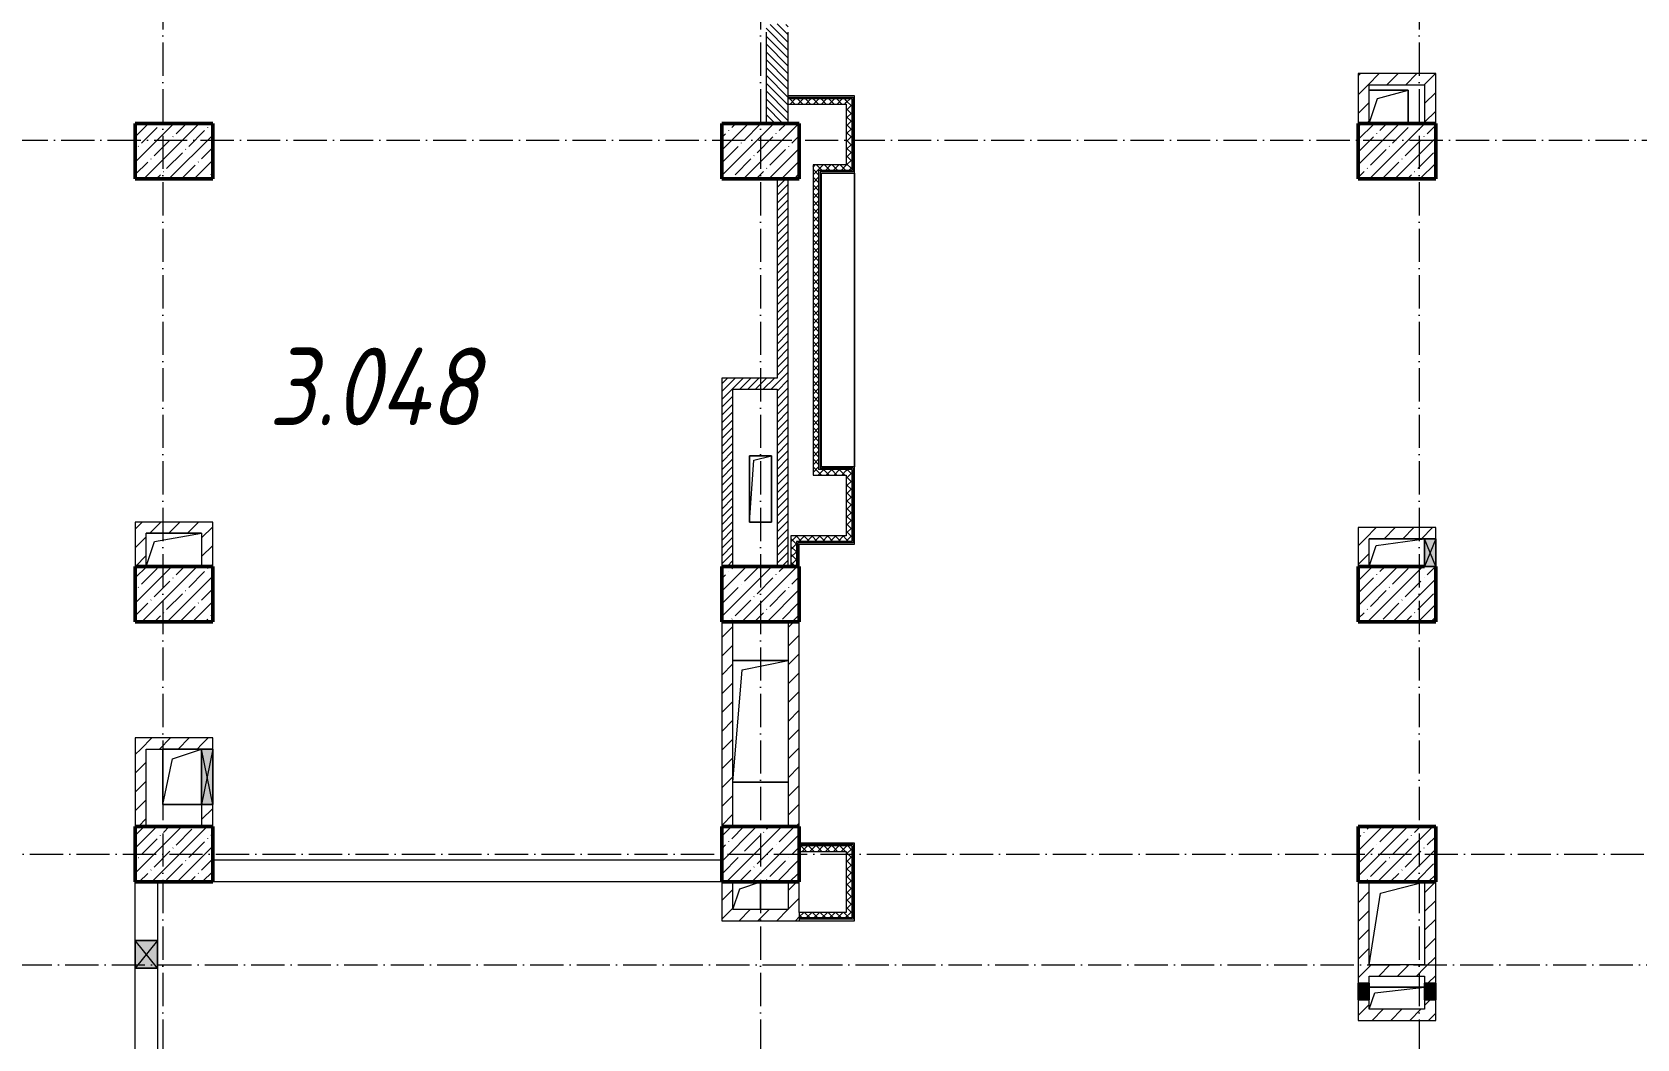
# Model space of a CAD drawing. Header units: millimetres. Extents: x -12989 to 629078, y -109036 to 555275.
# Drawn here: x 360339 to 374839, y -12950 to -3857 of the extents above; entities that cross this region are included whole.
import ezdxf

# ---------------------------------------------------------------- set-up
doc = ezdxf.new("R2010")
doc.units = ezdxf.units.MM
doc.linetypes.add('50_200_ШТРИХ_1Т_ш5_п1_п1_', pattern=[700, 500, -100, 0, -100])
for name, color, linetype, lineweight in [('4 -стяжа', 7, 'Continuous', 30), ('A-DETL-GENF-OTLN', 7, 'Continuous', 9), ('A-FLOR-____-OTLN', 7, 'Continuous', 9), ('A-GENM-____-OTLN', 7, 'Continuous', 9), ('A-GLAZ-____-OTLN', 7, 'Continuous', 9), ('A-WALL-____-MCUT', 7, 'Continuous', 13), ('A-WALL-____-MCUT-1', 7, 'Continuous', 9), ('A-WALL-____-PATT-1', 7, 'Continuous', 9), ('A-WALL-FNSH-MCUT-1', 7, 'Continuous', 9), ('I-WALL-____-OTLN', 7, 'Continuous', 9), ('S-COLS-____-MCUT', 7, 'Continuous', 50), ('S-COLS-____-OTLN', 7, 'Continuous', 9), ('S-GRID-____-OTLN-1', 7, '50_200_ШТРИХ_1Т_ш5_п1_п1_', 9), ('Марки помещений', 7, 'Continuous', 9)]:
    doc.layers.add(name, color=color, linetype=linetype, lineweight=lineweight)
doc.layers.add('A-WALL-____-PATT-3', color=9, linetype='Continuous', lineweight=9, true_color=0x808080)
doc.layers.get('4 -стяжа').off()
doc.styles.add('ISOCPEUR_I_2', font='isocpeui.ttf', dxfattribs={"width": 0.85, "height": 2.3})
pattern_1 = [(45, (283770.71, -86863.46), (-84.85281, 84.85281), [])]
pattern_2 = [(45, (283770.707, -86863.456), (-35.35534, 35.35534), [])]
pattern_3 = [(45, (283770.707, -86863.456), (-35.35534, 35.35534), []), (135, (283770.707, -86863.456), (-35.35534, -35.35534), [])]

# ---------------------------------------------------------------- blocks, each defined once
blk = doc.blocks.new('BSC_Колонна _Прямоугольная - 500х700-V134-АР1_План отверстий 3 этажа в осях 1-64_Ю-ЯЯ')
at = {"layer": 'S-COLS-____-OTLN'}
h = blk.add_hatch(dxfattribs=at)
h.set_pattern_fill('FP_139', color=256, style=0, pattern_type=2)
h.set_pattern_definition([(315, (-75581.04, 77850), (114.04925, 114.04925), []), (315, (-75581.04, 77735.95), (114.04925, 114.04925), [201.613, -40.323, 3.353, -36.97])])
h.paths.add_polyline_path([(-250, 350), (-250, -350), (250, -350), (250, 350)], flags=0)
at = {"layer": 'S-COLS-____-MCUT'}
for p, q in [((250, 350), (-250, 350)), ((-250, 350), (-250, -350)), ((250, -350), (250, 350)), ((-250, -350), (250, -350))]:
    blk.add_line(p, q, dxfattribs=at)
blk = doc.blocks.new('BSC_Колонна _Прямоугольная - 500х700-V135-АР1_План отверстий 3 этажа в осях 1-64_Ю-ЯЯ')
at = {"layer": 'S-COLS-____-OTLN'}
h = blk.add_hatch(dxfattribs=at)
h.set_pattern_fill('FP_140', color=256, style=0, pattern_type=2)
h.set_pattern_definition([(315, (-75581.04, 83150), (114.04925, 114.04925), []), (315, (-75581.04, 83035.95), (114.04925, 114.04925), [201.613, -40.323, 3.353, -36.97])])
h.paths.add_polyline_path([(-250, 350), (-250, -350), (250, -350), (250, 350)], flags=0)
at = {"layer": 'S-COLS-____-MCUT'}
for p, q in [((250, 350), (-250, 350)), ((-250, 350), (-250, -350)), ((250, -350), (250, 350)), ((-250, -350), (250, -350))]:
    blk.add_line(p, q, dxfattribs=at)
blk = doc.blocks.new('BSC_Колонна _Прямоугольная - 500х700-V136-АР1_План отверстий 3 этажа в осях 1-64_Ю-ЯЯ')
at = {"layer": 'S-COLS-____-OTLN'}
h = blk.add_hatch(dxfattribs=at)
h.set_pattern_fill('FP_141', color=256, style=0, pattern_type=2)
h.set_pattern_definition([(315, (-75581.04, 88900), (114.04925, 114.04925), []), (315, (-75581.04, 88785.95), (114.04925, 114.04925), [201.613, -40.323, 3.353, -36.97])])
h.paths.add_polyline_path([(-250, -350), (250, -350), (250, 350), (-250, 350)], flags=0)
at = {"layer": 'S-COLS-____-MCUT'}
for p, q in [((250, 350), (-250, 350)), ((-250, 350), (-250, -350)), ((250, -350), (250, 350)), ((-250, -350), (250, -350))]:
    blk.add_line(p, q, dxfattribs=at)
blk = doc.blocks.new('BSC_Колонна _Прямоугольная - 500х700-V137-АР1_План отверстий 3 этажа в осях 1-64_Ю-ЯЯ')
at = {"layer": 'S-COLS-____-OTLN'}
h = blk.add_hatch(dxfattribs=at)
h.set_pattern_fill('FP_142', color=256, style=0, pattern_type=2)
h.set_pattern_definition([(315, (-77931.04, 77850), (114.04925, 114.04925), []), (315, (-77931.04, 77735.95), (114.04925, 114.04925), [201.613, -40.323, 3.353, -36.97])])
h.paths.add_polyline_path([(-250, 350), (-250, -350), (250, -350), (250, 350)], flags=0)
at = {"layer": 'S-COLS-____-MCUT'}
for p, q in [((250, 350), (-250, 350)), ((-250, 350), (-250, -350)), ((250, -350), (250, 350)), ((-250, -350), (250, -350))]:
    blk.add_line(p, q, dxfattribs=at)
blk = doc.blocks.new('BSC_Колонна _Прямоугольная - 500х700-V138-АР1_План отверстий 3 этажа в осях 1-64_Ю-ЯЯ')
at = {"layer": 'S-COLS-____-OTLN'}
h = blk.add_hatch(dxfattribs=at)
h.set_pattern_fill('FP_143', color=256, style=0, pattern_type=2)
h.set_pattern_definition([(315, (-77931.04, 83150), (114.04925, 114.04925), []), (315, (-77931.04, 83035.95), (114.04925, 114.04925), [201.613, -40.323, 3.353, -36.97])])
h.paths.add_polyline_path([(-250, 350), (-250, -350), (250, -350), (250, 350)], flags=0)
at = {"layer": 'S-COLS-____-MCUT'}
for p, q in [((250, 350), (-250, 350)), ((-250, 350), (-250, -350)), ((250, -350), (250, 350)), ((-250, -350), (250, -350))]:
    blk.add_line(p, q, dxfattribs=at)
blk = doc.blocks.new('BSC_Колонна _Прямоугольная - 500х700-V139-АР1_План отверстий 3 этажа в осях 1-64_Ю-ЯЯ')
at = {"layer": 'S-COLS-____-OTLN'}
h = blk.add_hatch(dxfattribs=at)
h.set_pattern_fill('FP_144', color=256, style=0, pattern_type=2)
h.set_pattern_definition([(315, (-77931.04, 88900), (114.04925, 114.04925), []), (315, (-77931.04, 88785.95), (114.04925, 114.04925), [201.613, -40.323, 3.353, -36.97])])
h.paths.add_polyline_path([(-250, -250), (-250, -350), (250, -350), (250, 350), (-250, 350)], flags=0)
at = {"layer": 'S-COLS-____-MCUT'}
for p, q in [((250, 350), (-250, 350)), ((-250, 350), (-250, -350)), ((250, -250), (250, 350)), ((-250, -350), (250, -350))]:
    blk.add_line(p, q, dxfattribs=at)
blk = doc.blocks.new('BSC_Колонна _Прямоугольная - 500х700-V140-АР1_План отверстий 3 этажа в осях 1-64_Ю-ЯЯ')
at = {"layer": 'S-COLS-____-OTLN'}
h = blk.add_hatch(dxfattribs=at)
h.set_pattern_fill('FP_145', color=256, style=0, pattern_type=2)
h.set_pattern_definition([(315, (-81931.04, 77850), (114.04925, 114.04925), []), (315, (-81931.04, 77735.95), (114.04925, 114.04925), [201.613, -40.323, 3.353, -36.97])])
h.paths.add_polyline_path([(-250, 350), (-250, -350), (250, -350), (250, 350)], flags=0)
at = {"layer": 'S-COLS-____-MCUT'}
for p, q in [((250, 350), (-250, 350)), ((-250, 350), (-250, -350)), ((250, -350), (250, 350)), ((-250, -350), (250, -350))]:
    blk.add_line(p, q, dxfattribs=at)
blk = doc.blocks.new('BSC_Колонна _Прямоугольная - 500х700-V141-АР1_План отверстий 3 этажа в осях 1-64_Ю-ЯЯ')
at = {"layer": 'S-COLS-____-OTLN'}
h = blk.add_hatch(dxfattribs=at)
h.set_pattern_fill('FP_146', color=256, style=0, pattern_type=2)
h.set_pattern_definition([(315, (-81931.04, 83150), (114.04925, 114.04925), []), (315, (-81931.04, 83035.95), (114.04925, 114.04925), [201.613, -40.323, 3.353, -36.97])])
h.paths.add_polyline_path([(-250, 350), (-250, -350), (250, -350), (250, 350)], flags=0)
at = {"layer": 'S-COLS-____-MCUT'}
for p, q in [((250, 350), (-250, 350)), ((-250, 350), (-250, -350)), ((250, -350), (250, 350)), ((-250, -350), (250, -350))]:
    blk.add_line(p, q, dxfattribs=at)
blk = doc.blocks.new('BSC_Колонна _Прямоугольная - 500х700-V142-АР1_План отверстий 3 этажа в осях 1-64_Ю-ЯЯ')
at = {"layer": 'S-COLS-____-OTLN'}
h = blk.add_hatch(dxfattribs=at)
h.set_pattern_fill('FP_147', color=256, style=0, pattern_type=2)
h.set_pattern_definition([(315, (-81931.04, 88900), (114.04925, 114.04925), []), (315, (-81931.04, 88785.95), (114.04925, 114.04925), [201.613, -40.323, 3.353, -36.97])])
h.paths.add_polyline_path([(-250, -350), (250, -350), (250, 350), (-250, 350)], flags=0)
at = {"layer": 'S-COLS-____-MCUT'}
for p, q in [((250, 350), (-250, 350)), ((-250, 350), (-250, -350)), ((250, -350), (250, 350)), ((-250, -350), (250, -350))]:
    blk.add_line(p, q, dxfattribs=at)
blk = doc.blocks.new('AR_Отверстие прямоугольное _в плите_ - AR_Отверстие прямоугольное _в плите_-30459273-АР1_План отверстий 3 этажа в осях 1-64_Ю-ЯЯ')
at = {"layer": 'A-GENM-____-OTLN'}
for p, q in [((100, 300), (-100, 300)), ((-100, 300), (-100, -300)), ((-60, 260), (100, 300)), ((100, -300), (100, 300)), ((-100, -300), (-60, 260)), ((-100, -300), (100, -300))]:
    blk.add_line(p, q, dxfattribs=at)
blk = doc.blocks.new('AR_Отверстие прямоугольное _в плите_ - AR_Отверстие прямоугольное _в плите_-30552529-АР1_План отверстий 3 этажа в осях 1-64_Ю-ЯЯ')
at = {"layer": 'A-GENM-____-OTLN'}
for p, q in [((-150, 275), (250, 375)), ((-250, -375), (-150, 275))]:
    blk.add_line(p, q, dxfattribs=at)
blk = doc.blocks.new('AR_Отверстие прямоугольное _в плите_ - AR_Отверстие прямоугольное _в плите_-V189-АР1_План отверстий 3 этажа в осях 1-64_Ю-ЯЯ')
at = {"layer": 'A-GENM-____-OTLN'}
for p, q in [((175, 250), (-175, 250)), ((-175, 250), (-175, -250)), ((-175, -250), (-87, 163)), ((-87, 163), (175, 250)), ((-175, -250), (175, -250))]:
    blk.add_line(p, q, dxfattribs=at)
blk = doc.blocks.new('AR_Отверстие прямоугольное _в плите_ - AR_Отверстие прямоугольное _в плите_-V190-АР1_План отверстий 3 этажа в осях 1-64_Ю-ЯЯ')
at = {"layer": 'A-GENM-____-OTLN'}
for p, q in [((-125, -125), (-63, 63)), ((-63, 63), (125, 125)), ((125, -125), (125, 125))]:
    blk.add_line(p, q, dxfattribs=at)
blk = doc.blocks.new('AR_Отверстие прямоугольное _в плите_ - AR_Отверстие прямоугольное _в плите_-V191-АР1_План отверстий 3 этажа в осях 1-64_Ю-ЯЯ')
at = {"layer": 'A-GENM-____-OTLN'}
for p, q in [((250, 150), (-250, 150)), ((-175, 75), (250, 150)), ((-250, -150), (-175, 75))]:
    blk.add_line(p, q, dxfattribs=at)
blk = doc.blocks.new('AR_Отверстие прямоугольное _в плите_ - AR_Отверстие прямоугольное _в плите_-30552577-АР1_План отверстий 3 этажа в осях 1-64_Ю-ЯЯ')
at = {"layer": 'A-GENM-____-OTLN'}
for p, q in [((175, 150), (-175, 150)), ((-100, 75), (175, 150)), ((175, -150), (175, 150)), ((-175, -150), (-100, 75))]:
    blk.add_line(p, q, dxfattribs=at)
blk = doc.blocks.new('AR_Отверстие прямоугольное _в плите_ - AR_Отверстие прямоугольное _в плите_-V192-АР1_План отверстий 3 этажа в осях 1-64_Ю-ЯЯ')
at = {"layer": 'A-GENM-____-OTLN'}
for p, q in [((250, 100), (-250, 100)), ((-250, -100), (-200, 50)), ((-200, 50), (250, 100))]:
    blk.add_line(p, q, dxfattribs=at)
blk = doc.blocks.new('AR_Отверстие прямоугольное _в плите_ - AR_Отверстие прямоугольное _в плите_-V193-АР1_План отверстий 3 этажа в осях 1-64_Ю-ЯЯ')
at = {"layer": 'A-GENM-____-OTLN'}
for p, q in [((250, 125), (-250, 125)), ((-250, -125), (-188, 63)), ((-188, 63), (250, 125))]:
    blk.add_line(p, q, dxfattribs=at)
blk = doc.blocks.new('AR_Отверстие прямоугольное _в плите_ - AR_Отверстие прямоугольное _в плите_-30552711-АР1_План отверстий 3 этажа в осях 1-64_Ю-ЯЯ')
at = {"layer": 'A-GENM-____-OTLN'}
for p, q in [((250, 550), (-250, 550)), ((-250, -550), (-167, 467)), ((-167, 467), (250, 550)), ((-250, -550), (250, -550))]:
    blk.add_line(p, q, dxfattribs=at)
blk = doc.blocks.new('AR_Отверстие прямоугольное _в стене__БезПР - AR_Отверстие прямоугольное _в стене__БезПР-36392898-АР1_План отверстий 3 этажа в осях 1-64_Ю-ЯЯ')
at = {"layer": 'A-GLAZ-____-OTLN'}
blk.add_hatch(color=256, dxfattribs=at).paths.add_polyline_path([(125, 100), (-125, 100), (-125, -100), (125, -100)], flags=0)
at = {"layer": 'A-DETL-GENF-OTLN'}
for p, q in [((-125, -100), (-125, 100)), ((-125, 100), (125, 100)), ((125, 100), (-125, -100)), ((-125, 100), (125, -100)), ((125, 100), (-125, 100)), ((-125, 100), (-125, -100)), ((125, 100), (125, -100)), ((125, -100), (125, 100)), ((125, -100), (-125, -100)), ((-125, -100), (125, -100))]:
    blk.add_line(p, q, dxfattribs=at)
blk = doc.blocks.new('AR_Отверстие прямоугольное _в стене__БезПР - AR_Отверстие прямоугольное _в стене__БезПР-36428168-АР1_План отверстий 3 этажа в осях 1-64_Ю-ЯЯ')
at = {"layer": 'A-GLAZ-____-OTLN'}
blk.add_hatch(color=256, dxfattribs=at).paths.add_polyline_path([(75, -50), (75, 50), (-75, 50), (-75, -50)], flags=0)
at = {"layer": 'A-DETL-GENF-OTLN'}
for p, q in [((-75, -50), (-75, 50)), ((-75, 50), (75, 50)), ((75, 50), (-75, -50)), ((-75, 50), (75, -50)), ((75, 50), (-75, 50)), ((-75, 50), (-75, -50)), ((75, 50), (75, -50)), ((75, -50), (75, 50)), ((75, -50), (-75, -50)), ((-75, -50), (75, -50))]:
    blk.add_line(p, q, dxfattribs=at)
blk = doc.blocks.new('AR_Отверстие прямоугольное _в стене__БезПР - AR_Отверстие прямоугольное _в стене__БезПР-36899073-АР1_План отверстий 3 этажа в осях 1-64_Ю-ЯЯ')
at = {"layer": 'A-GLAZ-____-OTLN'}
blk.add_hatch(color=256, dxfattribs=at).paths.add_polyline_path([(250, -50), (250, 50), (-250, 50), (-250, -50)], flags=0)
at = {"layer": 'A-DETL-GENF-OTLN'}
for p, q in [((-250, -50), (-250, 50)), ((-250, 50), (250, 50)), ((250, 50), (-250, -50)), ((-250, 50), (250, -50)), ((250, 50), (-250, 50)), ((-250, 50), (-250, -50)), ((250, 50), (250, -50)), ((250, -50), (250, 50)), ((250, -50), (-250, -50)), ((-250, -50), (250, -50))]:
    blk.add_line(p, q, dxfattribs=at)
at = {"layer": 'A-GLAZ-____-OTLN'}
blk.add_line((250, 50), (-250, 50), dxfattribs=at)
blk = doc.blocks.new('AR_Отверстие прямоугольное _в стене__БезПР - AR_Отверстие прямоугольное _в стене__БезПР-36788609-АР1_План отверстий 3 этажа в осях 1-64_Ю-ЯЯ')
at = {"layer": 'A-GLAZ-____-OTLN'}
blk.add_hatch(color=256, dxfattribs=at).paths.add_polyline_path([(125, 50), (-125, 50), (-125, -50), (125, -50)], flags=0)
at = {"layer": 'A-DETL-GENF-OTLN'}
for p, q in [((-125, -50), (-125, 50)), ((-125, 50), (125, 50)), ((125, 50), (-125, -50)), ((-125, 50), (125, -50)), ((125, 50), (-125, 50)), ((-125, 50), (-125, -50)), ((125, 50), (125, -50)), ((125, -50), (125, 50)), ((125, -50), (-125, -50)), ((-125, -50), (125, -50))]:
    blk.add_line(p, q, dxfattribs=at)
blk = doc.blocks.new('3эт')
at = {"layer": 'S-GRID-____-OTLN-1', "color": 251, "ltscale": 0.6, "true_color": 0x636466}
for p, q in [((361520.7, 4029.4), (361520.7, -46882.4)), ((366920.7, 4029.4), (366920.7, -46882.4)), ((372870.7, 4029.4), (372870.7, -46882.4)), ((279101.9, -4832.4), (387845.1, -4832.4)), ((333012.7, -11282.4), (387845.1, -11282.4)), ((318208.2, -12282.4), (387845.1, -12282.4))]:
    blk.add_line(p, q, dxfattribs=at)

msp = doc.modelspace()

# ---------------------------------------------------------------- hatches: boundary and pattern name
at = {"layer": 'A-WALL-____-PATT-1'}
h = msp.add_hatch(dxfattribs=at)
h.set_pattern_fill('FP_9', color=256, style=0, pattern_type=2)
h.set_pattern_definition([(135, (283770.707, -86863.456), (-35.35534, -35.35534), [])])
h.paths.add_polyline_path([(367170.7074, -4682.4142), (367170.7074, -3788.4142), (367101.7074, -3788.4142), (367101.7074, -3782.4142), (367039.7074, -3782.4142), (367039.7074, -3788.4142), (366970.7074, -3788.4142), (366970.7074, -4682.4142)], flags=0)
h.paths.add_polyline_path([(367101.7074, -2082.4142), (367101.7074, -2076.4142), (367170.7074, -2076.4142), (367170.7074, -1682.4142), (366970.7074, -1682.4142), (366970.7074, -2076.4142), (367039.7074, -2076.4142), (367039.7074, -2082.4142)], flags=0)
h = msp.add_hatch(dxfattribs=at)
h.set_pattern_fill('FP_7', color=256, style=0, pattern_type=2)
h.set_pattern_definition(pattern_1)
h.paths.add_polyline_path([(372920.7074, -4332.4142), (372920.7074, -4232.4142), (372320.7074, -4232.4142), (372320.7074, -4332.4142), (372420.7074, -4332.4142)], flags=0)
h = msp.add_hatch(dxfattribs=at)
h.set_pattern_fill('FP_7', color=256, style=0, pattern_type=2)
h.set_pattern_definition(pattern_1)
h.paths.add_polyline_path([(372420.7074, -4682.4142), (372420.7074, -4332.4142), (372320.7074, -4332.4142), (372320.7074, -4682.4142)], flags=0)
h = msp.add_hatch(dxfattribs=at)
h.set_pattern_fill('FP_7', color=256, style=0, pattern_type=2)
h.set_pattern_definition(pattern_1)
h.paths.add_polyline_path([(373020.7074, -4682.4142), (373020.7074, -4232.4142), (372920.7074, -4232.4142), (372920.7074, -4682.4142)], flags=0)
h = msp.add_hatch(dxfattribs=at)
h.set_pattern_fill('FP_8', color=256, style=0, pattern_type=2)
h.set_pattern_definition(pattern_2)
h.paths.add_polyline_path([(367170.7074, -8682.4142), (367170.7074, -5182.4142), (367070.7074, -5182.4142), (367070.7074, -8682.4142)], flags=0)
h = msp.add_hatch(dxfattribs=at)
h.set_pattern_fill('FP_8', color=256, style=0, pattern_type=2)
h.set_pattern_definition(pattern_2)
h.paths.add_polyline_path([(367070.7074, -7082.4142), (367070.7074, -6982.4142), (366570.7074, -6982.4142), (366570.7074, -7082.4142), (366827.503, -7082.4142)], flags=0)
h = msp.add_hatch(dxfattribs=at)
h.set_pattern_fill('FP_8', color=256, style=0, pattern_type=2)
h.set_pattern_definition(pattern_2)
h.paths.add_polyline_path([(366670.7074, -8682.4142), (366670.7074, -7082.4142), (366570.7074, -7082.4142), (366570.7074, -8682.4142)], flags=0)
h = msp.add_hatch(dxfattribs=at)
h.set_pattern_fill('FP_7', color=256, style=0, pattern_type=2)
h.set_pattern_definition(pattern_1)
h.paths.add_polyline_path([(361870.7074, -8382.4142), (361870.7074, -8282.4142), (361270.7074, -8282.4142), (361270.7074, -8382.4142), (361525.1101, -8382.4142)], flags=0)
h = msp.add_hatch(dxfattribs=at)
h.set_pattern_fill('FP_7', color=256, style=0, pattern_type=2)
h.set_pattern_definition(pattern_1)
h.paths.add_polyline_path([(361370.7074, -8682.4142), (361370.7074, -8382.4142), (361270.7074, -8382.4142), (361270.7074, -8682.4142)], flags=0)
h = msp.add_hatch(dxfattribs=at)
h.set_pattern_fill('FP_7', color=256, style=0, pattern_type=2)
h.set_pattern_definition(pattern_1)
h.paths.add_polyline_path([(361970.5917, -8682.4142), (361970.7074, -8682.4142), (361970.7074, -8282.4142), (361870.7074, -8282.4142), (361870.7074, -8682.4142)], flags=0)
h = msp.add_hatch(dxfattribs=at)
h.set_pattern_fill('FP_7', color=256, style=0, pattern_type=2)
h.set_pattern_definition(pattern_1)
h.paths.add_polyline_path([(372320.7074, -8432.4146), (373020.7074, -8432.4146), (373020.7074, -8332.4146), (372320.7074, -8332.4146)], flags=0)
h = msp.add_hatch(dxfattribs=at)
h.set_pattern_fill('FP_7', color=256, style=0, pattern_type=2)
h.set_pattern_definition(pattern_1)
h.paths.add_polyline_path([(372420.7074, -8682.4146), (372420.7074, -8432.4146), (372320.7074, -8432.4146), (372320.7074, -8682.4146)], flags=0)
h = msp.add_hatch(dxfattribs=at)
h.set_pattern_fill('FP_7', color=256, style=0, pattern_type=2)
h.set_pattern_definition(pattern_1)
h.paths.add_polyline_path([(366670.7074, -11032.4142), (366670.7074, -9182.4142), (366570.7074, -9182.4142), (366570.7074, -11032.4142)], flags=0)
h = msp.add_hatch(dxfattribs=at)
h.set_pattern_fill('FP_7', color=256, style=0, pattern_type=2)
h.set_pattern_definition(pattern_1)
h.paths.add_polyline_path([(367270.7074, -11032.4142), (367270.7074, -9182.4142), (367170.7074, -9182.4142), (367170.7074, -11032.4142)], flags=0)
h = msp.add_hatch(dxfattribs=at)
h.set_pattern_fill('FP_7', color=256, style=0, pattern_type=2)
h.set_pattern_definition(pattern_1)
h.paths.add_polyline_path([(361525.1101, -10332.4142), (361870.7074, -10332.4142), (361870.7074, -10232.4142), (361270.7074, -10232.4142), (361270.7074, -10332.4142), (361370.7074, -10332.4142)], flags=0)
h = msp.add_hatch(dxfattribs=at)
h.set_pattern_fill('FP_7', color=256, style=0, pattern_type=2)
h.set_pattern_definition(pattern_1)
h.paths.add_polyline_path([(361870.7074, -11032.4142), (361970.7074, -11032.4142), (361970.7074, -10832.4142), (361870.7074, -10832.4142)], flags=0)
h.paths.add_polyline_path([(361970.7074, -10332.4142), (361970.7074, -10232.4142), (361870.7074, -10232.4142), (361870.7074, -10332.4142)], flags=0)
h = msp.add_hatch(dxfattribs=at)
h.set_pattern_fill('FP_7', color=256, style=0, pattern_type=2)
h.set_pattern_definition(pattern_1)
h.paths.add_polyline_path([(361370.7074, -11032.4142), (361370.7074, -10332.4142), (361270.7074, -10332.4142), (361270.7074, -11032.4142)], flags=0)
h = msp.add_hatch(dxfattribs=at)
h.set_pattern_fill('FP_7', color=256, style=0, pattern_type=2)
h.set_pattern_definition(pattern_1)
h.paths.add_polyline_path([(366670.7074, -11782.4142), (366670.7074, -11532.4142), (366570.7074, -11532.4142), (366570.7074, -11782.4142)], flags=0)
h = msp.add_hatch(dxfattribs=at)
h.set_pattern_fill('FP_7', color=256, style=0, pattern_type=2)
h.set_pattern_definition(pattern_1)
h.paths.add_polyline_path([(367270.7074, -11782.4142), (367270.7074, -11532.4142), (367170.7074, -11532.4142), (367170.7074, -11782.4142)], flags=0)
h = msp.add_hatch(dxfattribs=at)
h.set_pattern_fill('FP_7', color=256, style=0, pattern_type=2)
h.set_pattern_definition(pattern_1)
h.paths.add_polyline_path([(372320.7074, -12682.4142), (372420.7074, -12682.4142), (372420.7074, -12597.4142), (372320.7074, -12597.4142)], flags=0)
h.paths.add_polyline_path([(372379.4574, -12447.4142), (372420.7074, -12447.4142), (372420.7074, -11532.4142), (372320.7074, -11532.4142), (372320.7074, -12447.4142)], flags=0)
h = msp.add_hatch(dxfattribs=at)
h.set_pattern_fill('FP_7', color=256, style=0, pattern_type=2)
h.set_pattern_definition(pattern_1)
h.paths.add_polyline_path([(372920.7074, -12682.4142), (373020.7074, -12682.4142), (373020.7074, -12597.4142), (372920.7074, -12597.4142)], flags=0)
h.paths.add_polyline_path([(372920.7074, -12447.4142), (373020.7074, -12447.4142), (373020.7074, -11532.4142), (372920.7074, -11532.4142), (372920.7074, -12382.4142)], flags=0)
h = msp.add_hatch(dxfattribs=at)
h.set_pattern_fill('FP_7', color=256, style=0, pattern_type=2)
h.set_pattern_definition(pattern_1)
h.paths.add_polyline_path([(366570.7074, -11882.4142), (367270.7074, -11882.4142), (367270.7074, -11782.4142), (366570.7074, -11782.4142)], flags=0)
h = msp.add_hatch(dxfattribs=at)
h.set_pattern_fill('FP_7', color=256, style=0, pattern_type=2)
h.set_pattern_definition(pattern_1)
h.paths.add_polyline_path([(372920.7074, -12382.4142), (372920.7074, -12282.4142), (372420.7074, -12282.4142), (372420.7074, -12382.4142)], flags=0)
h = msp.add_hatch(dxfattribs=at)
h.set_pattern_fill('FP_7', color=256, style=0, pattern_type=2)
h.set_pattern_definition(pattern_1)
h.paths.add_polyline_path([(373020.7074, -12782.4142), (373020.7074, -12682.4142), (372320.7074, -12682.4142), (372320.7074, -12782.4142)], flags=0)
at = {"layer": 'A-WALL-____-PATT-3'}
h = msp.add_hatch(dxfattribs=at)
h.set_pattern_fill('FP_10', color=256, style=0, pattern_type=2)
h.set_pattern_definition(pattern_3)
h.paths.add_polyline_path([(367170.7074, -4507.4142), (367695.7074, -4507.4142), (367695.7074, -4457.4142), (367170.7074, -4457.4142)], flags=0)
h = msp.add_hatch(dxfattribs=at)
h.set_pattern_fill('FP_10', color=256, style=0, pattern_type=2)
h.set_pattern_definition(pattern_3)
h.paths.add_polyline_path([(367695.7074, -11807.4142), (367745.7074, -11807.4142), (367745.7074, -11207.4142), (367695.7074, -11207.4142), (367695.7074, -11257.4142)], flags=0)
h.paths.add_polyline_path([(367695.7074, -8457.4142), (367745.7074, -8457.4142), (367745.7074, -7807.4142), (367695.7074, -7807.4142), (367695.7074, -8407.4142)], flags=0)
h.paths.add_polyline_path([(367695.7074, -5107.4142), (367745.7074, -5107.4142), (367745.7074, -4457.4142), (367695.7074, -4457.4142), (367695.7074, -5057.4142)], flags=0)
h = msp.add_hatch(dxfattribs=at)
h.set_pattern_fill('FP_10', color=256, style=0, pattern_type=2)
h.set_pattern_definition(pattern_3)
h.paths.add_polyline_path([(367445.7074, -7857.4142), (367445.7074, -5057.4142), (367395.7074, -5057.4142), (367395.7074, -7857.4142)], flags=0)
h = msp.add_hatch(dxfattribs=at)
h.set_pattern_fill('FP_10', color=256, style=0, pattern_type=2)
h.set_pattern_definition(pattern_3)
h.paths.add_polyline_path([(367458.2074, -5107.4142), (367695.7074, -5107.4142), (367695.7074, -5057.4142), (367445.7074, -5057.4142), (367445.7074, -5107.4142)], flags=0)
h = msp.add_hatch(dxfattribs=at)
h.set_pattern_fill('FP_10', color=256, style=0, pattern_type=2)
h.set_pattern_definition(pattern_3)
h.paths.add_polyline_path([(367470.7074, -7857.4142), (367695.7074, -7857.4142), (367695.7074, -7807.4142), (367445.7074, -7807.4142), (367445.7074, -7857.4142), (367458.2074, -7857.4142)], flags=0)
h = msp.add_hatch(dxfattribs=at)
h.set_pattern_fill('FP_10', color=256, style=0, pattern_type=2)
h.set_pattern_definition(pattern_3)
h.paths.add_polyline_path([(367695.7074, -8457.4142), (367695.7074, -8407.4142), (367195.7074, -8407.4142), (367195.7074, -8457.4142), (367245.7074, -8457.4142)], flags=0)
h = msp.add_hatch(dxfattribs=at)
h.set_pattern_fill('FP_10', color=256, style=0, pattern_type=2)
h.set_pattern_definition(pattern_3)
h.paths.add_polyline_path([(367195.7074, -8682.4142), (367245.7074, -8682.4142), (367245.7074, -8457.4142), (367195.7074, -8457.4142), (367195.7074, -8651.6969)], flags=0)
h = msp.add_hatch(dxfattribs=at)
h.set_pattern_fill('FP_10', color=256, style=0, pattern_type=2)
h.set_pattern_definition(pattern_3)
h.paths.add_polyline_path([(367695.7074, -11257.4142), (367695.7074, -11207.4142), (367270.7074, -11207.4142), (367270.7074, -11257.4142)], flags=0)
h = msp.add_hatch(dxfattribs=at)
h.set_pattern_fill('FP_10', color=256, style=0, pattern_type=2)
h.set_pattern_definition(pattern_3)
h.paths.add_polyline_path([(367745.7074, -11857.4142), (367745.7074, -11807.4142), (367270.7074, -11807.4142), (367270.7074, -11857.4142), (367711.2352, -11857.4142)], flags=0)

# ---------------------------------------------------------------- linework, layer by layer
at = {"layer": 'A-FLOR-____-OTLN'}
for p, q in [((372420.7074, -4382.7616), (372770.7074, -4382.7616)), ((372770.7074, -4382.7616), (372770.7074, -4682.4142)), ((367769.7074, -7782.4142), (367769.7074, -5132.4142)), ((366820.7074, -7682.7616), (367020.7074, -7682.7616)), ((366820.7074, -8282.7616), (366820.7074, -7682.7616)), ((367020.7074, -7682.7616), (367020.7074, -8282.7616)), ((361370.7074, -8382.7616), (361870.7074, -8382.7616)), ((367020.7074, -8282.7616), (366820.7074, -8282.7616)), ((372420.7074, -8432.7616), (372920.7074, -8432.7616)), ((366670.7074, -9532.4142), (367170.7074, -9532.4142)), ((361520.7074, -10332.7616), (361870.7074, -10332.7616)), ((361520.7074, -10832.7616), (361520.7074, -10332.7616)), ((367170.7074, -10632.4142), (366670.7074, -10632.4142)), ((361870.7074, -10832.7616), (361520.7074, -10832.7616)), ((366920.7074, -11532.4142), (366920.7074, -11782.4142)), ((372420.7074, -12482.4142), (372920.7074, -12482.4142))]:
    msp.add_line(p, q, dxfattribs=at)
at = {"layer": 'A-WALL-____-MCUT'}
for p, q in [((366970.7074, -3857.4142), (366970.7074, -4682.4142)), ((367170.7074, -4682.4142), (367170.7074, -3857.4142)), ((367170.7074, -4457.4142), (367745.7074, -4457.4142)), ((367745.7074, -4457.4142), (367745.7074, -5107.4142)), ((367170.7074, -4507.4142), (367695.7074, -4507.4142)), ((367695.7074, -4507.4142), (367695.7074, -5057.4142)), ((367395.7074, -5057.4142), (367395.7074, -7857.4142)), ((367695.7074, -5057.4142), (367395.7074, -5057.4142)), ((367445.7074, -5107.4142), (367445.7074, -7807.4142)), ((367745.7074, -5107.4142), (367445.7074, -5107.4142)), ((367745.7074, -7807.4142), (367445.7074, -7807.4142)), ((367745.7074, -7807.4142), (367745.7074, -8457.4142)), ((367395.7074, -7857.4142), (367695.7074, -7857.4142)), ((367695.7074, -7857.4142), (367695.7074, -8407.4142)), ((367695.7074, -8407.4142), (367195.7074, -8407.4142)), ((367195.7074, -8407.4142), (367195.7074, -8682.4142)), ((367745.7074, -8457.4142), (367245.7074, -8457.4142)), ((367245.7074, -8457.4142), (367245.7074, -8682.4142)), ((367745.7074, -11207.4142), (367270.7074, -11207.4142)), ((367270.7074, -11257.4142), (367695.7074, -11257.4142)), ((367695.7074, -11257.4142), (367695.7074, -11807.4142)), ((367745.7074, -11207.4142), (367745.7074, -11857.4142)), ((367695.7074, -11807.4142), (367270.7074, -11807.4142)), ((367270.7074, -11807.4142), (367270.7074, -11857.4142)), ((367745.7074, -11857.4142), (367270.7074, -11857.4142))]:
    msp.add_line(p, q, dxfattribs=at)
at = {"layer": 'A-WALL-____-MCUT-1'}
for p, q in [((367170.7074, -4444.9142), (367758.2074, -4444.9142)), ((367758.2074, -4444.9142), (367758.2074, -5119.9142)), ((367458.2074, -5119.9142), (367458.2074, -7794.9142)), ((367758.2074, -5119.9142), (367458.2074, -5119.9142)), ((367758.2074, -7794.9142), (367458.2074, -7794.9142)), ((367758.2074, -7794.9142), (367758.2074, -8469.9142)), ((367758.2074, -8469.9142), (367258.2074, -8469.9142)), ((367258.2074, -8469.9142), (367258.2074, -8682.4142)), ((367758.2074, -11194.9142), (367270.7074, -11194.9142)), ((367758.2074, -11194.9142), (367758.2074, -11869.9142)), ((367758.2074, -11869.9142), (367270.7074, -11869.9142))]:
    msp.add_line(p, q, dxfattribs=at)
at = {"layer": 'A-WALL-FNSH-MCUT-1'}
for p, q in [((373020.7074, -4232.4142), (372320.7074, -4232.4142)), ((372320.7074, -4232.4142), (372320.7074, -4682.4142)), ((372420.7074, -4332.4142), (372920.7074, -4332.4142)), ((372420.7074, -4682.4142), (372420.7074, -4332.4142)), ((372920.7074, -4332.4142), (372920.7074, -4682.4142)), ((373020.7074, -4682.4142), (373020.7074, -4232.4142)), ((367770.7074, -4432.4142), (367170.7074, -4432.4142)), ((367770.7074, -5132.4142), (367770.7074, -4432.4142)), ((367070.7074, -5182.4142), (367070.7074, -6982.4142)), ((367170.7074, -8682.4142), (367170.7074, -5182.4142)), ((367470.7074, -7782.4142), (367470.7074, -5132.4142)), ((367470.7074, -5132.4142), (367770.7074, -5132.4142)), ((367070.7074, -6982.4142), (366570.7074, -6982.4142)), ((366570.7074, -6982.4142), (366570.7074, -8682.4142)), ((366670.7074, -7082.4142), (367070.7074, -7082.4142)), ((366670.7074, -8682.4142), (366670.7074, -7082.4142)), ((367070.7074, -7082.4142), (367070.7074, -8682.4142)), ((367770.7074, -7782.4142), (367470.7074, -7782.4142)), ((367770.7074, -8482.4142), (367770.7074, -7782.4142)), ((361970.7074, -8282.4142), (361270.7074, -8282.4142)), ((361270.7074, -8282.4142), (361270.7074, -8682.4142)), ((361370.7074, -8382.4142), (361870.7074, -8382.4142)), ((361370.7074, -8682.4142), (361370.7074, -8382.4142)), ((361870.7074, -8382.4142), (361870.7074, -8682.4142)), ((361970.7074, -8682.4142), (361970.7074, -8282.4142)), ((373020.7074, -8332.4146), (372320.7074, -8332.4146)), ((372320.7074, -8332.4146), (372320.7074, -8682.4146)), ((373020.7074, -8432.4146), (373020.7074, -8332.4146)), ((367270.7074, -8482.4142), (367770.7074, -8482.4142)), ((367270.7074, -8682.4142), (367270.7074, -8482.4142)), ((372420.7074, -8432.4146), (372920.7074, -8432.4146)), ((372420.7074, -8682.4146), (372420.7074, -8432.4146)), ((366570.7074, -9182.4142), (366570.7074, -11032.4142)), ((366670.7074, -11032.4142), (366670.7074, -9182.4142)), ((367170.7074, -9182.4142), (367170.7074, -11032.4142)), ((367270.7074, -11032.4142), (367270.7074, -9182.4142)), ((361970.7074, -10232.4142), (361270.7074, -10232.4142)), ((361270.7074, -10232.4142), (361270.7074, -11032.4142)), ((361970.7074, -10332.4142), (361970.7074, -10232.4142)), ((361370.7074, -10332.4142), (361870.7074, -10332.4142)), ((361370.7074, -11032.4142), (361370.7074, -10332.4142)), ((361870.7074, -10832.4142), (361870.7074, -11032.4142)), ((361970.7074, -11032.4142), (361970.7074, -10832.4142)), ((367770.7074, -11182.4142), (367270.7074, -11182.4142)), ((367770.7074, -11882.4142), (367770.7074, -11182.4142)), ((366570.7074, -11532.4142), (366570.7074, -11882.4142)), ((366670.7074, -11782.4142), (366670.7074, -11532.4142)), ((367170.7074, -11532.4142), (367170.7074, -11782.4142)), ((367270.7074, -11807.4142), (367270.7074, -11532.4142)), ((372320.7074, -11532.4142), (372320.7074, -12447.4142)), ((372420.7074, -12282.4142), (372420.7074, -11532.4142)), ((372920.7074, -11532.4142), (372920.7074, -12282.4142)), ((373020.7074, -12447.4142), (373020.7074, -11532.4142)), ((366570.7074, -11882.4142), (367770.7074, -11882.4142)), ((367170.7074, -11782.4142), (366670.7074, -11782.4142)), ((367270.7074, -11857.4142), (367270.7074, -11882.4142)), ((372920.7074, -12282.4142), (372420.7074, -12282.4142)), ((372420.7074, -12447.4142), (372420.7074, -12382.4142)), ((372420.7074, -12382.4142), (372920.7074, -12382.4142)), ((372920.7074, -12382.4142), (372920.7074, -12447.4142)), ((372320.7074, -12597.4142), (372320.7074, -12782.4142)), ((372420.7074, -12682.4142), (372420.7074, -12597.4142)), ((372920.7074, -12597.4142), (372920.7074, -12682.4142)), ((373020.7074, -12782.4142), (373020.7074, -12597.4142)), ((372920.7074, -12682.4142), (372420.7074, -12682.4142)), ((372320.7074, -12782.4142), (373020.7074, -12782.4142))]:
    msp.add_line(p, q, dxfattribs=at)
at = {"layer": 'I-WALL-____-OTLN'}
for p, q in [((367770.7074, -5132.4142), (367770.7074, -7782.4142)), ((361970.7074, -11332.4142), (366570.7074, -11332.4142)), ((361270.7074, -12062.4142), (361270.7074, -11532.4142)), ((361470.7074, -11532.4142), (361470.7074, -12062.4142)), ((366570.7074, -11532.4142), (361970.7074, -11532.4142)), ((361270.7074, -14432.4142), (361270.7074, -12312.4142)), ((361470.7074, -12312.4142), (361470.7074, -14432.4142))]:
    msp.add_line(p, q, dxfattribs=at)

# ---------------------------------------------------------------- block references
at = {"layer": '4 -стяжа'}
msp.add_blockref('3эт', (0, 0), dxfattribs=at)
at = {"layer": 'A-GENM-____-OTLN'}
for name, p in [('AR_Отверстие прямоугольное _в плите_ - AR_Отверстие прямоугольное _в плите_-30552577-АР1_План отверстий 3 этажа в осях 1-64_Ю-ЯЯ', (372595.7074, -4532.7616)), ('AR_Отверстие прямоугольное _в плите_ - AR_Отверстие прямоугольное _в плите_-30459273-АР1_План отверстий 3 этажа в осях 1-64_Ю-ЯЯ', (366920.7074, -7982.7616)), ('AR_Отверстие прямоугольное _в плите_ - AR_Отверстие прямоугольное _в плите_-V191-АР1_План отверстий 3 этажа в осях 1-64_Ю-ЯЯ', (361620.7074, -8532.7616)), ('AR_Отверстие прямоугольное _в плите_ - AR_Отверстие прямоугольное _в плите_-V193-АР1_План отверстий 3 этажа в осях 1-64_Ю-ЯЯ', (372670.7074, -8557.7616)), ('AR_Отверстие прямоугольное _в плите_ - AR_Отверстие прямоугольное _в плите_-30552711-АР1_План отверстий 3 этажа в осях 1-64_Ю-ЯЯ', (366920.7074, -10082.4142)), ('AR_Отверстие прямоугольное _в плите_ - AR_Отверстие прямоугольное _в плите_-V189-АР1_План отверстий 3 этажа в осях 1-64_Ю-ЯЯ', (361695.7074, -10582.7616)), ('AR_Отверстие прямоугольное _в плите_ - AR_Отверстие прямоугольное _в плите_-V190-АР1_План отверстий 3 этажа в осях 1-64_Ю-ЯЯ', (366795.7074, -11657.4142)), ('AR_Отверстие прямоугольное _в плите_ - AR_Отверстие прямоугольное _в плите_-30552529-АР1_План отверстий 3 этажа в осях 1-64_Ю-ЯЯ', (372670.7074, -11907.4142)), ('AR_Отверстие прямоугольное _в плите_ - AR_Отверстие прямоугольное _в плите_-V192-АР1_План отверстий 3 этажа в осях 1-64_Ю-ЯЯ', (372670.7074, -12582.4142))]:
    msp.add_blockref(name, p, dxfattribs=at)
at = {"layer": 'A-GLAZ-____-OTLN'}
for name, p, rotation in [('AR_Отверстие прямоугольное _в стене__БезПР - AR_Отверстие прямоугольное _в стене__БезПР-36788609-АР1_План отверстий 3 этажа в осях 1-64_Ю-ЯЯ', (372970.7074, -8557.4146), 270), ('AR_Отверстие прямоугольное _в стене__БезПР - AR_Отверстие прямоугольное _в стене__БезПР-36899073-АР1_План отверстий 3 этажа в осях 1-64_Ю-ЯЯ', (361920.7074, -10582.4142), 270), ('AR_Отверстие прямоугольное _в стене__БезПР - AR_Отверстие прямоугольное _в стене__БезПР-36392898-АР1_План отверстий 3 этажа в осях 1-64_Ю-ЯЯ', (361370.7074, -12187.4142), 269.9999999999996), ('AR_Отверстие прямоугольное _в стене__БезПР - AR_Отверстие прямоугольное _в стене__БезПР-36428168-АР1_План отверстий 3 этажа в осях 1-64_Ю-ЯЯ', (372370.7074, -12522.4142), 270), ('AR_Отверстие прямоугольное _в стене__БезПР - AR_Отверстие прямоугольное _в стене__БезПР-36428168-АР1_План отверстий 3 этажа в осях 1-64_Ю-ЯЯ', (372970.7074, -12522.4142), 270)]:
    msp.add_blockref(name, p, dxfattribs=dict(at, rotation=rotation))
at = {"layer": 'S-COLS-____-OTLN', "rotation": 89.9999999999999}
for name, p in [('BSC_Колонна _Прямоугольная - 500х700-V140-АР1_План отверстий 3 этажа в осях 1-64_Ю-ЯЯ', (361620.7074, -4932.4142)), ('BSC_Колонна _Прямоугольная - 500х700-V141-АР1_План отверстий 3 этажа в осях 1-64_Ю-ЯЯ', (366920.7074, -4932.4142)), ('BSC_Колонна _Прямоугольная - 500х700-V142-АР1_План отверстий 3 этажа в осях 1-64_Ю-ЯЯ', (372670.7074, -4932.4142)), ('BSC_Колонна _Прямоугольная - 500х700-V137-АР1_План отверстий 3 этажа в осях 1-64_Ю-ЯЯ', (361620.7074, -8932.4142)), ('BSC_Колонна _Прямоугольная - 500х700-V138-АР1_План отверстий 3 этажа в осях 1-64_Ю-ЯЯ', (366920.7074, -8932.4142)), ('BSC_Колонна _Прямоугольная - 500х700-V139-АР1_План отверстий 3 этажа в осях 1-64_Ю-ЯЯ', (372670.7074, -8932.4146)), ('BSC_Колонна _Прямоугольная - 500х700-V134-АР1_План отверстий 3 этажа в осях 1-64_Ю-ЯЯ', (361620.7074, -11282.4142)), ('BSC_Колонна _Прямоугольная - 500х700-V135-АР1_План отверстий 3 этажа в осях 1-64_Ю-ЯЯ', (366920.7074, -11282.4142)), ('BSC_Колонна _Прямоугольная - 500х700-V136-АР1_План отверстий 3 этажа в осях 1-64_Ю-ЯЯ', (372670.7074, -11282.4142))]:
    msp.add_blockref(name, p, dxfattribs=at)

# ---------------------------------------------------------------- texts
at = {"layer": 'Марки помещений', "insert": (362476.5347, -6707.637), "char_height": 700, "width": 817.72125, "attachment_point": 1, "style": 'ISOCPEUR_I_2'}
msp.add_mtext('3.048', dxfattribs=at)

doc.saveas('drawing.dxf')
